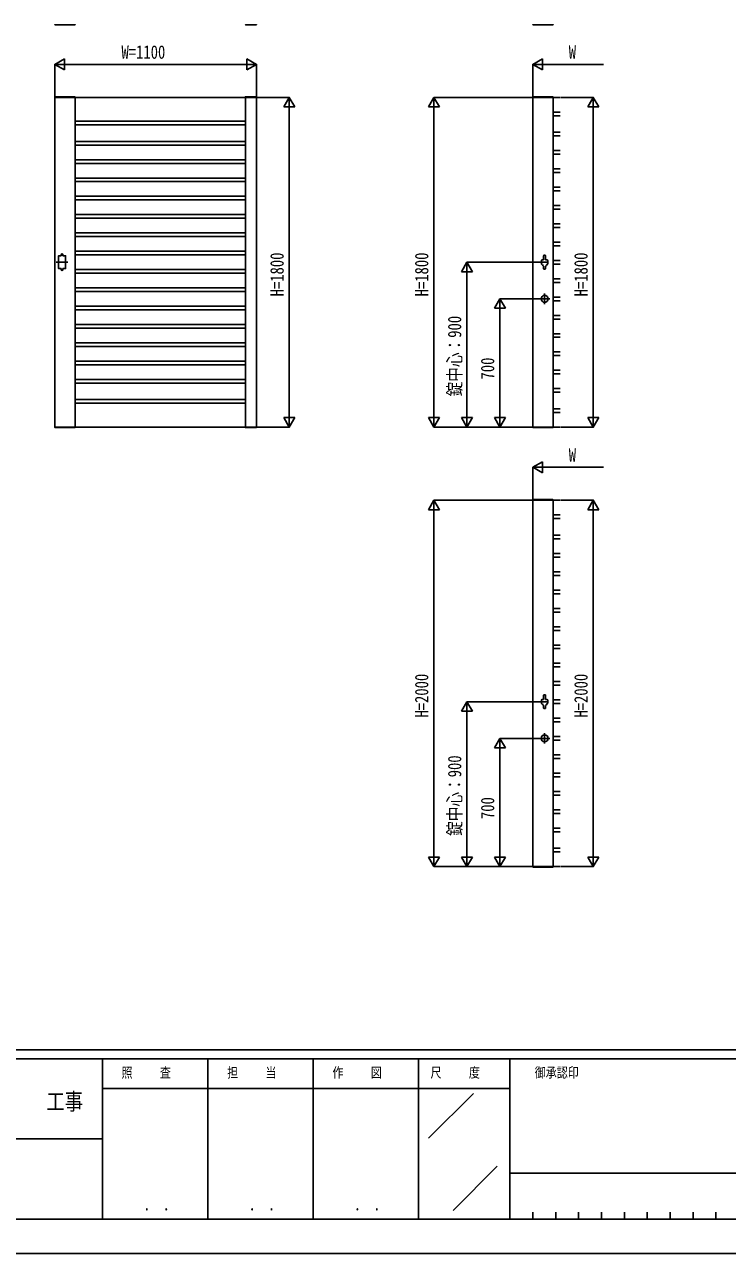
# Model space of a CAD drawing. Units: millimetres, scale not verified. Extents: x -10512 to 10512, y -7425 to 7425.
# Drawn here: x 2812 to 6650, y -7425 to -715 of the extents above; entities that cross this region are included whole.
import ezdxf
from ezdxf.enums import TextEntityAlignment as Align

# ---------------------------------------------------------------- set-up
doc = ezdxf.new("R2010")
doc.units = ezdxf.units.MM
doc.header["$LTSCALE"] = 30
for name, color, linetype in [('0-2_YKK_11', 7, 'Continuous'), ('0-3_YKK_11E', 7, 'Continuous'), ('0-4_YKK_A1', 4, 'Continuous'), ('0-5_YKK_D', 6, 'Continuous'), ('0-6_YKK_ZWAK', 7, 'Continuous')]:
    doc.layers.add(name, color=color, linetype=linetype)
doc.styles.add('ＭＳ ゴシック', font='')
doc.styles.get('ＭＳ ゴシック').set_extended_font_data('MS Gothic')

msp = doc.modelspace()

# ---------------------------------------------------------------- linework, layer by layer
at = {"layer": '0-2_YKK_11'}
for p, q in [((3087.55, -2912.5), (3087.55, -1112.5)), ((4017.55, -2912.5), (4017.55, -1112.5)), ((5697.55, -2912.5), (5697.55, -1112.5)), ((5697.55, -1192.5), (5737.55, -1192.5)), ((3087.55, -1242.5), (4017.55, -1242.5)), ((3087.55, -2782.5), (4017.55, -2782.5)), ((5697.55, -2832.5), (5737.55, -2832.5)), ((5697.55, -5312.5), (5697.55, -3312.5)), ((5697.55, -3392.5), (5737.55, -3392.5)), ((5697.55, -5232.5), (5737.55, -5232.5))]:
    msp.add_line(p, q, dxfattribs=at)
msp.add_lwpolyline([(2977.55, -1112.5), (2977.55, -2912.5), (4077.55, -2912.5), (4077.55, -1112.5)], close=True, dxfattribs=at)
for points in [[(5737.55, -2912.5), (5587.55, -2912.5), (5587.55, -1112.5), (5737.55, -1112.5)], [(5737.55, -5312.5), (5587.55, -5312.5), (5587.55, -3312.5), (5737.55, -3312.5)]]:
    msp.add_lwpolyline(points, dxfattribs=at)
at = {"layer": '0-3_YKK_11E'}
for p, q in [((3087.55, -1262.8), (4017.55, -1262.8)), ((5697.55, -1212.8), (5737.55, -1212.8)), ((5697.55, -1302.8), (5737.55, -1302.8)), ((5697.55, -1322.8), (5737.55, -1322.8)), ((3087.55, -1352.8), (4017.55, -1352.8)), ((3087.55, -1372.8), (4017.55, -1372.8)), ((5697.55, -1402.8), (5737.55, -1402.8)), ((3087.55, -1452.8), (4017.55, -1452.8)), ((3087.55, -1472.8), (4017.55, -1472.8)), ((5697.55, -1422.8), (5737.55, -1422.8)), ((5697.55, -1502.8), (5737.55, -1502.8)), ((5697.55, -1522.8), (5737.55, -1522.8)), ((3087.55, -1552.8), (4017.55, -1552.8)), ((3087.55, -1572.8), (4017.55, -1572.8)), ((5697.55, -1602.8), (5737.55, -1602.8)), ((3087.55, -1652.8), (4017.55, -1652.8)), ((3087.55, -1672.8), (4017.55, -1672.8)), ((5697.55, -1622.8), (5737.55, -1622.8)), ((5697.55, -1702.8), (5737.55, -1702.8)), ((5697.55, -1722.8), (5737.55, -1722.8)), ((3087.55, -1752.8), (4017.55, -1752.8)), ((3087.55, -1772.8), (4017.55, -1772.8)), ((5697.55, -1802.8), (5737.55, -1802.8)), ((3087.55, -1852.8), (4017.55, -1852.8)), ((3087.55, -1872.8), (4017.55, -1872.8)), ((5697.55, -1822.8), (5737.55, -1822.8)), ((5697.55, -1902.8), (5737.55, -1902.8)), ((5697.55, -1922.8), (5737.55, -1922.8)), ((3087.55, -1952.8), (4017.55, -1952.8)), ((3087.55, -1972.8), (4017.55, -1972.8)), ((5697.55, -2002.8), (5737.55, -2002.8)), ((3087.55, -2052.8), (4017.55, -2052.8)), ((3087.55, -2072.8), (4017.55, -2072.8)), ((5697.55, -2022.8), (5737.55, -2022.8)), ((5697.55, -2102.8), (5737.55, -2102.8)), ((5697.55, -2122.8), (5737.55, -2122.8)), ((3087.55, -2152.8), (4017.55, -2152.8)), ((3087.55, -2172.8), (4017.55, -2172.8)), ((5697.55, -2202.8), (5737.55, -2202.8)), ((3087.55, -2252.8), (4017.55, -2252.8)), ((3087.55, -2272.8), (4017.55, -2272.8)), ((5697.55, -2222.8), (5737.55, -2222.8)), ((5697.55, -2302.8), (5737.55, -2302.8)), ((5697.55, -2322.8), (5737.55, -2322.8)), ((3087.55, -2352.8), (4017.55, -2352.8)), ((3087.55, -2372.8), (4017.55, -2372.8)), ((5697.55, -2402.8), (5737.55, -2402.8)), ((3087.55, -2452.8), (4017.55, -2452.8)), ((3087.55, -2472.8), (4017.55, -2472.8)), ((5697.55, -2422.8), (5737.55, -2422.8)), ((5697.55, -2502.8), (5737.55, -2502.8)), ((5697.55, -2522.8), (5737.55, -2522.8)), ((3087.55, -2552.8), (4017.55, -2552.8)), ((3087.55, -2572.8), (4017.55, -2572.8)), ((5697.55, -2602.8), (5737.55, -2602.8)), ((3087.55, -2652.8), (4017.55, -2652.8)), ((3087.55, -2672.8), (4017.55, -2672.8)), ((5697.55, -2622.8), (5737.55, -2622.8)), ((5697.55, -2702.8), (5737.55, -2702.8)), ((5697.55, -2722.8), (5737.55, -2722.8)), ((3087.55, -2762.8), (4017.55, -2762.8)), ((5697.55, -2812.8), (5737.55, -2812.8)), ((5697.55, -3412.8), (5737.55, -3412.8)), ((5697.55, -3502.8), (5737.55, -3502.8)), ((5697.55, -3522.8), (5737.55, -3522.8)), ((5697.55, -3602.8), (5737.55, -3602.8)), ((5697.55, -3622.8), (5737.55, -3622.8)), ((5697.55, -3702.8), (5737.55, -3702.8)), ((5697.55, -3722.8), (5737.55, -3722.8)), ((5697.55, -3802.8), (5737.55, -3802.8)), ((5697.55, -3822.8), (5737.55, -3822.8)), ((5697.55, -3902.8), (5737.55, -3902.8)), ((5697.55, -3922.8), (5737.55, -3922.8)), ((5697.55, -4002.8), (5737.55, -4002.8)), ((5697.55, -4022.8), (5737.55, -4022.8)), ((5697.55, -4102.8), (5737.55, -4102.8)), ((5697.55, -4122.8), (5737.55, -4122.8)), ((5697.55, -4202.8), (5737.55, -4202.8)), ((5697.55, -4222.8), (5737.55, -4222.8)), ((5697.55, -4302.8), (5737.55, -4302.8)), ((5697.55, -4322.8), (5737.55, -4322.8)), ((5697.55, -4402.8), (5737.55, -4402.8)), ((5697.55, -4422.8), (5737.55, -4422.8)), ((5697.55, -4502.8), (5737.55, -4502.8)), ((5697.55, -4522.8), (5737.55, -4522.8)), ((5697.55, -4602.8), (5737.55, -4602.8)), ((5697.55, -4622.8), (5737.55, -4622.8)), ((5697.55, -4702.8), (5737.55, -4702.8)), ((5697.55, -4722.8), (5737.55, -4722.8)), ((5697.55, -4802.8), (5737.55, -4802.8)), ((5697.55, -4822.8), (5737.55, -4822.8)), ((5697.55, -4902.8), (5737.55, -4902.8)), ((5697.55, -4922.8), (5737.55, -4922.8)), ((5697.55, -5002.8), (5737.55, -5002.8)), ((5697.55, -5022.8), (5737.55, -5022.8)), ((5697.55, -5102.8), (5737.55, -5102.8)), ((5697.55, -5122.8), (5737.55, -5122.8)), ((5697.55, -5212.8), (5737.55, -5212.8))]:
    msp.add_line(p, q, dxfattribs=at)
at = {"layer": '0-4_YKK_A1'}
for p, q in [((2978.18, -716), (3086.92, -716)), ((4076.92, -716), (4018.18, -716)), ((5588.18, -716), (5696.92, -716)), ((2977.18, -1109.95), (2977.05, -1112.5)), ((2977.05, -1112.5), (3088.05, -1112.5)), ((2978.18, -1109), (3086.92, -1109)), ((3087.92, -1109.95), (3088.05, -1112.5)), ((4017.18, -1109.95), (4017.05, -1112.5)), ((4078.05, -1112.5), (4017.05, -1112.5)), ((4076.92, -1109), (4018.18, -1109)), ((4077.92, -1109.95), (4078.05, -1112.5)), ((5587.18, -1109.95), (5587.05, -1112.5)), ((5587.05, -1112.5), (5698.05, -1112.5)), ((5588.18, -1109), (5696.92, -1109)), ((5697.92, -1109.95), (5698.05, -1112.5)), ((3048.05, -2012.5), (2985.05, -2012.5)), ((3011.55, -1977.5), (3011.55, -1972.5)), ((3021.55, -1977.5), (3021.55, -1972.5)), ((5673.55, -2012.5), (5629.55, -2012.5)), ((5634.05, -2005.5), (5634.05, -2019.5)), ((5639.05, -2000.5), (5646.3, -2000.5)), ((5646.3, -1977), (5646.3, -2000.5)), ((5648.3, -1975), (5654.8, -1975)), ((5656.8, -1977), (5656.8, -2000.5)), ((5656.8, -2000.5), (5664.05, -2000.5)), ((5669.05, -2005.5), (5669.05, -2019.5)), ((3011.55, -2047.5), (3011.55, -2052.5)), ((3021.55, -2047.5), (3021.55, -2052.5)), ((5646.3, -2033.34), (5646.3, -2048)), ((5648.3, -2050), (5654.8, -2050)), ((5656.8, -2033.34), (5656.8, -2048)), ((5680.55, -2212.5), (5622.55, -2212.5)), ((5651.55, -2183.5), (5651.55, -2241.5)), ((2977.05, -2912.5), (3088.05, -2912.5)), ((2977.18, -2915.05), (2977.05, -2912.5)), ((2978.18, -2916), (3086.92, -2916)), ((3087.92, -2915.05), (3088.05, -2912.5)), ((4078.05, -2912.5), (4017.05, -2912.5)), ((4017.18, -2915.05), (4017.05, -2912.5)), ((4076.92, -2916), (4018.18, -2916)), ((4077.92, -2915.05), (4078.05, -2912.5)), ((5587.05, -2912.5), (5698.05, -2912.5)), ((5587.18, -2915.05), (5587.05, -2912.5)), ((5588.18, -2916), (5696.92, -2916)), ((5697.92, -2915.05), (5698.05, -2912.5)), ((5587.18, -3309.95), (5587.05, -3312.5)), ((5587.05, -3312.5), (5698.05, -3312.5)), ((5588.18, -3309), (5696.92, -3309)), ((5697.92, -3309.95), (5698.05, -3312.5)), ((5673.55, -4412.5), (5629.55, -4412.5)), ((5634.05, -4405.5), (5634.05, -4419.5)), ((5639.05, -4400.5), (5646.3, -4400.5)), ((5646.3, -4377), (5646.3, -4400.5)), ((5648.3, -4375), (5654.8, -4375)), ((5656.8, -4377), (5656.8, -4400.5)), ((5656.8, -4400.5), (5664.05, -4400.5)), ((5669.05, -4405.5), (5669.05, -4419.5)), ((5646.3, -4433.34), (5646.3, -4448)), ((5648.3, -4450), (5654.8, -4450)), ((5656.8, -4433.34), (5656.8, -4448)), ((5680.55, -4612.5), (5622.55, -4612.5)), ((5651.55, -4583.5), (5651.55, -4641.5)), ((5587.05, -5312.5), (5698.05, -5312.5)), ((5587.18, -5315.05), (5587.05, -5312.5)), ((5588.18, -5316), (5696.92, -5316)), ((5697.92, -5315.05), (5698.05, -5312.5))]:
    msp.add_line(p, q, dxfattribs=at)
for points in [[(3011.55, -1977.5), (2997.55, -1977.5), (2997.55, -2047.5), (3011.55, -2047.5)], [(3021.55, -2047.5), (3035.55, -2047.5), (3035.55, -1977.5), (3021.55, -1977.5)]]:
    msp.add_lwpolyline(points, dxfattribs=at)
for centre in [(5651.55, -2212.5), (5651.55, -4612.5)]:
    msp.add_circle(centre, 19, dxfattribs=at)
for centre, radius, start, end in [((2978.18, -715), 1, 183, 270), ((3086.92, -715), 1, 270, 357), ((4018.18, -715), 1, 183, 270), ((4076.92, -715), 1, 270, 357), ((5588.18, -715), 1, 183, 270), ((5696.92, -715), 1, 270, 357), ((2978.18, -1110), 1, 90, 177), ((3086.92, -1110), 1, 3, 90), ((4018.18, -1110), 1, 90, 177), ((4076.92, -1110), 1, 3, 90), ((5588.18, -1110), 1, 90, 177), ((5696.92, -1110), 1, 3, 90), ((3016.55, -1972.5), 5, 0, 180), ((5639.05, -2005.5), 5, 90, 180), ((5648.3, -1977), 2, 90, 180), ((5654.8, -1977), 2, 0, 90), ((5664.05, -2005.5), 5, 0, 90), ((3016.55, -2052.5), 5, 180, 0), ((5639.05, -2019.5), 5, 180, 270), ((5651.55, -2022.06), 12.5, 191.55262, 245.16541), ((5648.3, -2048), 2, 180, 270), ((5654.8, -2048), 2, 270, 0), ((5651.55, -2022), 12.5, 294.83459, 348.44738), ((5651.55, -2022.06), 12.5, 294.83459, 348.44738), ((5664.05, -2019.5), 5, 270, 0), ((2978.18, -2915), 1, 183, 270), ((3086.92, -2915), 1, 270, 357), ((4018.18, -2915), 1, 183, 270), ((4076.92, -2915), 1, 270, 357), ((5588.18, -2915), 1, 183, 270), ((5696.92, -2915), 1, 270, 357), ((5588.18, -3310), 1, 90, 177), ((5696.92, -3310), 1, 3, 90), ((5639.05, -4405.5), 5, 90, 180), ((5639.05, -4419.5), 5, 180, 270), ((5651.55, -4422.06), 12.5, 191.55262, 245.16541), ((5648.3, -4377), 2, 90, 180), ((5654.8, -4377), 2, 0, 90), ((5651.55, -4422), 12.5, 294.83459, 348.44738), ((5651.55, -4422.06), 12.5, 294.83459, 348.44738), ((5664.05, -4405.5), 5, 0, 90), ((5664.05, -4419.5), 5, 270, 0), ((5648.3, -4448), 2, 180, 270), ((5654.8, -4448), 2, 270, 0), ((5588.18, -5315), 1, 183, 270), ((5696.92, -5315), 1, 270, 357)]:
    msp.add_arc(centre, radius, start, end, dxfattribs=at)
at = {"layer": '0-5_YKK_D'}
for p, q in [((2977.55, -932.5), (3029.51, -902.5)), ((2977.55, -1110.5), (2977.55, -931.5)), ((2977.55, -932.5), (3029.51, -962.5)), ((2977.55, -932.5), (3081.47, -932.5)), ((3029.51, -962.5), (3029.51, -902.5)), ((3037.55, -932.5), (4017.55, -932.5)), ((4077.55, -932.5), (3973.63, -932.5)), ((4077.55, -932.5), (4025.59, -902.5)), ((4025.59, -902.5), (4025.59, -962.5)), ((4077.55, -932.5), (4025.59, -962.5)), ((4077.55, -1110.5), (4077.55, -931.5)), ((5587.55, -932.5), (5639.51, -902.5)), ((5587.55, -1110.5), (5587.55, -931.5)), ((5587.55, -932.5), (5639.51, -962.5)), ((5587.55, -932.5), (5691.47, -932.5)), ((5639.51, -962.5), (5639.51, -902.5)), ((5647.55, -932.5), (5972.78, -932.5)), ((4079.55, -1112.5), (4258.55, -1112.5)), ((4257.55, -1112.5), (4227.55, -1164.46)), ((4257.55, -1112.5), (4287.55, -1164.46)), ((4257.55, -1112.5), (4257.55, -1216.42)), ((5047.55, -1112.5), (5017.55, -1164.46)), ((5585.55, -1112.5), (5046.55, -1112.5)), ((5047.55, -1112.5), (5077.55, -1164.46)), ((5047.55, -1112.5), (5047.55, -1216.42)), ((5739.55, -1112.5), (5918.55, -1112.5)), ((5917.55, -1112.5), (5887.55, -1164.46)), ((5917.55, -1112.5), (5947.55, -1164.46)), ((5917.55, -1112.5), (5917.55, -1216.42)), ((4227.55, -1164.46), (4287.55, -1164.46)), ((4257.55, -1172.5), (4257.55, -2852.5)), ((5017.55, -1164.46), (5077.55, -1164.46)), ((5047.55, -1172.5), (5047.55, -2852.5)), ((5887.55, -1164.46), (5947.55, -1164.46)), ((5917.55, -1172.5), (5917.55, -2852.5)), ((5227.55, -2012.5), (5197.55, -2064.46)), ((5627.55, -2012.5), (5226.55, -2012.5)), ((5227.55, -2012.5), (5257.55, -2064.46)), ((5227.55, -2012.5), (5227.55, -2116.42)), ((5197.55, -2064.46), (5257.55, -2064.46)), ((5227.55, -2852.5), (5227.55, -2072.5)), ((5407.55, -2212.5), (5377.55, -2264.46)), ((5620.55, -2212.5), (5406.55, -2212.5)), ((5407.55, -2212.5), (5437.55, -2264.46)), ((5407.55, -2212.5), (5407.55, -2316.42)), ((5377.55, -2264.46), (5437.55, -2264.46)), ((5407.55, -2852.5), (5407.55, -2272.5)), ((4257.55, -2912.5), (4257.55, -2808.58)), ((5047.55, -2912.5), (5047.55, -2808.58)), ((5227.55, -2912.5), (5227.55, -2808.58)), ((5407.55, -2912.5), (5407.55, -2808.58)), ((5917.55, -2912.5), (5917.55, -2808.58)), ((4257.55, -2912.5), (4227.55, -2860.54)), ((4287.55, -2860.54), (4227.55, -2860.54)), ((4257.55, -2912.5), (4287.55, -2860.54)), ((5047.55, -2912.5), (5017.55, -2860.54)), ((5077.55, -2860.54), (5017.55, -2860.54)), ((5047.55, -2912.5), (5077.55, -2860.54)), ((5227.55, -2912.5), (5197.55, -2860.54)), ((5257.55, -2860.54), (5197.55, -2860.54)), ((5227.55, -2912.5), (5257.55, -2860.54)), ((5407.55, -2912.5), (5377.55, -2860.54)), ((5437.55, -2860.54), (5377.55, -2860.54)), ((5407.55, -2912.5), (5437.55, -2860.54)), ((5917.55, -2912.5), (5887.55, -2860.54)), ((5947.55, -2860.54), (5887.55, -2860.54)), ((5917.55, -2912.5), (5947.55, -2860.54)), ((4079.55, -2912.5), (4258.55, -2912.5)), ((5585.55, -2912.5), (5046.55, -2912.5)), ((5585.55, -2912.5), (5226.55, -2912.5)), ((5585.55, -2912.5), (5406.55, -2912.5)), ((5739.55, -2912.5), (5918.55, -2912.5)), ((5587.55, -3132.5), (5639.51, -3102.5)), ((5587.55, -3310.5), (5587.55, -3131.5)), ((5587.55, -3132.5), (5639.51, -3162.5)), ((5587.55, -3132.5), (5691.47, -3132.5)), ((5639.51, -3162.5), (5639.51, -3102.5)), ((5647.55, -3132.5), (5972.78, -3132.5)), ((5047.55, -3312.5), (5017.55, -3364.46)), ((5585.55, -3312.5), (5046.55, -3312.5)), ((5047.55, -3312.5), (5077.55, -3364.46)), ((5047.55, -3312.5), (5047.55, -3416.42)), ((5739.55, -3312.5), (5918.55, -3312.5)), ((5917.55, -3312.5), (5887.55, -3364.46)), ((5917.55, -3312.5), (5947.55, -3364.46)), ((5917.55, -3312.5), (5917.55, -3416.42)), ((5017.55, -3364.46), (5077.55, -3364.46)), ((5047.55, -3372.5), (5047.55, -5252.5)), ((5887.55, -3364.46), (5947.55, -3364.46)), ((5917.55, -3372.5), (5917.55, -5252.5)), ((5227.55, -4412.5), (5197.55, -4464.46)), ((5627.55, -4412.5), (5226.55, -4412.5)), ((5227.55, -4412.5), (5257.55, -4464.46)), ((5227.55, -4412.5), (5227.55, -4516.42)), ((5197.55, -4464.46), (5257.55, -4464.46)), ((5227.55, -5252.5), (5227.55, -4472.5)), ((5407.55, -4612.5), (5377.55, -4664.46)), ((5620.55, -4612.5), (5406.55, -4612.5)), ((5407.55, -4612.5), (5437.55, -4664.46)), ((5407.55, -4612.5), (5407.55, -4716.42)), ((5377.55, -4664.46), (5437.55, -4664.46)), ((5407.55, -5252.5), (5407.55, -4672.5)), ((5047.55, -5312.5), (5047.55, -5208.58)), ((5227.55, -5312.5), (5227.55, -5208.58)), ((5407.55, -5312.5), (5407.55, -5208.58)), ((5917.55, -5312.5), (5917.55, -5208.58)), ((5047.55, -5312.5), (5017.55, -5260.54)), ((5077.55, -5260.54), (5017.55, -5260.54)), ((5047.55, -5312.5), (5077.55, -5260.54)), ((5227.55, -5312.5), (5197.55, -5260.54)), ((5257.55, -5260.54), (5197.55, -5260.54)), ((5227.55, -5312.5), (5257.55, -5260.54)), ((5407.55, -5312.5), (5377.55, -5260.54)), ((5437.55, -5260.54), (5377.55, -5260.54)), ((5407.55, -5312.5), (5437.55, -5260.54)), ((5917.55, -5312.5), (5887.55, -5260.54)), ((5947.55, -5260.54), (5887.55, -5260.54)), ((5917.55, -5312.5), (5947.55, -5260.54)), ((5585.55, -5312.5), (5046.55, -5312.5)), ((5585.55, -5312.5), (5226.55, -5312.5)), ((5585.55, -5312.5), (5406.55, -5312.5)), ((5739.55, -5312.5), (5918.55, -5312.5))]:
    msp.add_line(p, q, dxfattribs=at)
at = {"layer": '0-6_YKK_ZWAK'}
for p, q in [((9737.55, -6312.5), (-9762.45, -6312.5)), ((3237.55, -6362.5), (-12.45, -6362.5)), ((3812.55, -6362.5), (3812.55, -7237.5)), ((4387.55, -6362.5), (4387.55, -7237.5)), ((4962.55, -6362.5), (4962.55, -7237.5)), ((5462.55, -6362.5), (4962.55, -6362.5)), ((8043.8, -6362.5), (5462.55, -6362.5)), ((5462.55, -6362.5), (5462.55, -7237.5)), ((4962.55, -6525), (3237.55, -6525)), ((4962.55, -6525), (5462.55, -6525)), ((5017.76, -6795.73), (5262.59, -6550.9)), ((-12.45, -6800), (3237.55, -6800)), ((5151.68, -7189.97), (5392.23, -6949.42)), ((5462.55, -6987.5), (8043.8, -6987.5)), ((-12.45, -7237.5), (3237.55, -7237.5)), ((3237.55, -7237.5), (4962.55, -7237.5)), ((4962.55, -7237.5), (5462.55, -7237.5)), ((5462.55, -7237.5), (8043.8, -7237.5)), ((5587.55, -7200), (5587.55, -7237.5)), ((5712.55, -7200), (5712.55, -7237.5)), ((5837.55, -7200), (5837.55, -7237.5)), ((5962.55, -7200), (5962.55, -7237.5)), ((6087.55, -7200), (6087.55, -7237.5)), ((6212.55, -7200), (6212.55, -7237.5)), ((6337.55, -7200), (6337.55, -7237.5)), ((6462.55, -7200), (6462.55, -7237.5)), ((6587.55, -7200), (6587.55, -7237.5))]:
    msp.add_line(p, q, dxfattribs=at)
msp.add_lwpolyline([(-10512.5, -7425), (10512.5, -7425), (10512.5, 7425), (-10512.5, 7425)], close=True, dxfattribs=at)
msp.add_lwpolyline([(4962.55, -6362.5), (3237.55, -6362.5), (3237.55, -7237.5)], dxfattribs=at)

# ---------------------------------------------------------------- texts
at = {"layer": '0-5_YKK_D', "style": 'ＭＳ ゴシック', "width": 0.8}
for s, p in [('W=1100', (3340.88, -923.5)), ('W', (5783.5, -923.5)), ('W', (5783.5, -3123.5))]:
    msp.add_text(s, height=73.31, dxfattribs=at).set_placement(p, align=Align.BOTTOM_LEFT)
for s, p in [('H=1800', (4248.55, -2199.17)), ('H=1800', (5038.55, -2199.17)), ('H=1800', (5908.55, -2199.17)), ('錠中心：900', (5218.55, -2745.17)), ('700', (5398.55, -2653.17)), ('H=2000', (5038.55, -4499.17)), ('H=2000', (5908.55, -4499.17)), ('錠中心：900', (5218.55, -5145.17)), ('700', (5398.55, -5053.17))]:
    msp.add_text(s, height=73.31, rotation=90, dxfattribs=at).set_placement(p, align=Align.BOTTOM_LEFT)
at = {"layer": '0-6_YKK_ZWAK', "style": 'ＭＳ ゴシック', "width": 0.8}
for s, height, p in [('照     査', 54.99, (3341.05, -6481.25)), ('担     当', 54.99, (3918.05, -6481.25)), ('作     図', 54.99, (4493.05, -6481.25)), ('尺     度', 54.99, (5028.55, -6481.25)), ('御承認印', 54.99, (5597.85, -6481.25)), ('工事', 91.64, (2930.83, -6668.66)), ('． ．', 64.79, (3462.5, -7210.88)), ('． ．', 64.79, (4037.5, -7210.88)), ('． ．', 64.79, (4612.5, -7210.88))]:
    msp.add_text(s, height=height, dxfattribs=at).set_placement(p, align=Align.BOTTOM_LEFT)

doc.saveas('drawing.dxf')
